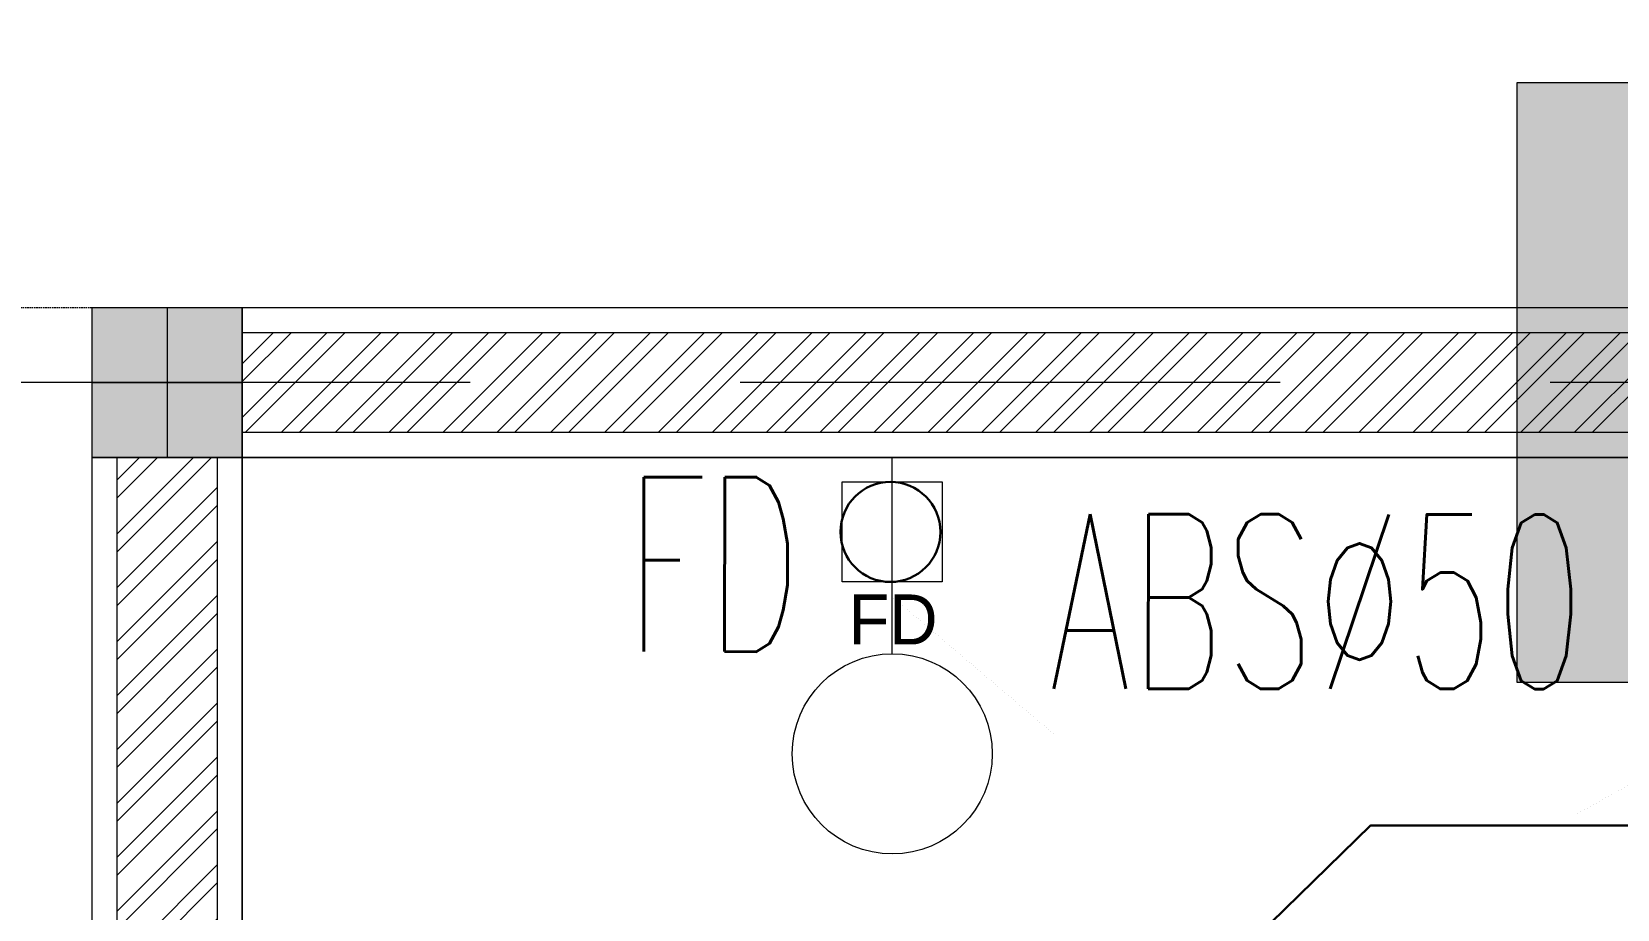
# Model space of a CAD drawing. Header units: millimetres. Extents: x -280308 to 6402717, y -14 to 2073074.
# Drawn here: x 20522 to 22108, y 492347 to 493224 of the extents above; entities that cross this region are included whole.
import ezdxf
from ezdxf.enums import TextEntityAlignment as Align

# ---------------------------------------------------------------- set-up
doc = ezdxf.new("R2010")
doc.units = ezdxf.units.MM
for name, pattern in [('ACAD_ISO08W100', [36, 24, -3, 6, -3]), ('DASHED2', [0.375, 0.25, -0.125]), ('Default', [0])]:
    doc.linetypes.add(name, pattern=pattern)
doc.layers.get('0').update_dxf_attribs({"lineweight": 0})
for name, color, linetype, lineweight, true_color in [('-P-ABK', 7, 'Continuous', 30, 0x05ffff), ('-P-AK', 7, 'Continuous', 30, 0xff0a0a), ('A-FILL-1', 7, 'Continuous', 0, 0x454545), ('P-AKT', 7, 'Continuous', 30, 0xfe0101)]:
    doc.layers.add(name, color=color, linetype=linetype, lineweight=lineweight, true_color=true_color)
for name, color, linetype, lineweight in [('A-ALINE-1', 91, 'Continuous', 20), ('A-ALINE-3', 111, 'Continuous', 15), ('A-ALINE-6', 117, 'Continuous', 9), ('A-ANNOTATION', 144, 'Continuous', 0), ('A-FURN-EQPM', 177, 'Continuous', 0), ('ARSIR', 251, 'Continuous', 0), ('Struktur', 80, 'Continuous', 20)]:
    doc.layers.add(name, color=color, linetype=linetype, lineweight=lineweight)
doc.layers.add('A-TEXT', color=254, linetype='Continuous')
doc.layers.add('Teks-PL', color=7, linetype='Default', true_color=0xff0a0a)
doc.styles.add('Annotative', font='arial.ttf', dxfattribs={"height": 1.25})
doc.styles.add('RS', font='ROMANS.SHX', dxfattribs={"width": 0.8})
doc.styles.get("Standard").update_dxf_attribs({"font": 'arial.ttf'})

# ---------------------------------------------------------------- blocks, each defined once
blk = doc.blocks.new('A$Ccf87384a')
blk.add_wipeout([(-75, 74.99999999999909), (75.00000000002728, 74.99999999999909), (75.00000000002728, -75), (-75, -75)])
blk.add_wipeout([(-74.99999999999818, -74.99999999999974), (-74.99999999999818, 75.00000000000753), (75, 75.00000000000756), (75, -74.99999999999972)])
at = {"layer": 'A-FILL-1', "ltscale": 0.25}
h = blk.add_hatch(color=256, dxfattribs=at)
h.dxf.hatch_style = 1
h.paths.add_polyline_path([(-75, -75), (-75, 75), (75, 75), (75, -75)])
at = {"layer": 'A-ALINE-1'}
blk.add_lwpolyline([(-75, -75), (-75, 75), (75, 75), (75, -75)], close=True, dxfattribs=at)
at = {"layer": 'A-FILL-1', "ltscale": 0.25}
for p, q in [((0, 75), (0, -75)), ((-75, 0), (75, 0))]:
    blk.add_line(p, q, dxfattribs=at)
blk = doc.blocks.new('A$C286adef0')
at = {"layer": 'A-FILL-1', "ltscale": 0.25}
h = blk.add_hatch(dxfattribs=at)
h.set_pattern_fill('ANSI32', color=256, scale=4, angle=180)
h.set_pattern_definition([(225, (171300.9792370658, -38689.12035217666), (26.94076836320746, -26.94076836320746), []), (225, (171283.0187170658, -38689.12035217666), (26.94076836320746, -26.94076836320746), [])])
h.paths.add_polyline_path([(66622.79650776752, -8946.958887229557), (66622.79650776752, -7646.958887229906), (66722.79650776752, -7646.958887229906), (66722.79650776752, -8946.958887229557)])
at = {"layer": 'A-ALINE-3', "linetype": 'Continuous'}
blk.add_lwpolyline([(66622.79650776752, -8946.958887229557), (66622.79650776752, -7646.958887229906), (66722.79650776752, -7646.958887229906), (66722.79650776752, -8946.958887229557)], close=True, dxfattribs=at)
at = {"layer": 'A-ALINE-6'}
blk.add_lwpolyline([(66597.79650776752, -8946.958887229557), (66597.79650776752, -7646.958887229906), (66747.79650776752, -7646.958887229906), (66747.79650776752, -8946.958887229557)], close=True, dxfattribs=at)
at = {"ltscale": 0.25}
blk.add_blockref('A$Ccf87384a', (66672.79650776752, -7571.958887229906), dxfattribs=at)
at = {"layer": 'A-FILL-1', "ltscale": 0.25}
h = blk.add_hatch(dxfattribs=at)
h.set_pattern_fill('ANSI32', color=256, scale=4, angle=180)
h.set_pattern_definition([(225, (-254914.1514240426, -224008.789508829), (26.94076836320746, -26.94076836320747), []), (225, (-254932.1119440427, -224008.789508829), (26.94076836320746, -26.94076836320747), [])])
h.paths.add_polyline_path([(66747.79650776752, -7521.958887229906), (68247.79650776752, -7521.958887229906), (68247.79650776752, -7621.958887229906), (66747.79650776752, -7621.958887229906)])
at = {"color": 0, "linetype": 'DASHED2', "lineweight": -2, "ltscale": 6}
blk.add_lwpolyline([(68247.79650776752, -4621.958887229674), (65047.79650776752, -4621.958887229674), (65047.79650776752, -7496.958887229906), (68247.79650776752, -7496.958887229906)], close=True, dxfattribs=at)
at = {"layer": 'A-ALINE-3', "linetype": 'Continuous'}
blk.add_lwpolyline([(66747.79650776752, -7521.958887229906), (68247.79650776752, -7521.958887229906), (68247.79650776752, -7621.958887229906), (66747.79650776752, -7621.958887229906)], close=True, dxfattribs=at)
at = {"layer": 'A-ALINE-6'}
for points in [[(66747.79650776752, -7496.958887229906), (68247.79650776752, -7496.958887229906), (68247.79650776752, -7646.958887229906), (66747.79650776752, -7646.958887229906)], [(66747.79650776752, -7646.958887229906), (68247.79650776752, -7646.958887229906), (68247.79650776752, -9946.958887228102), (66747.79650776752, -9946.958887228102)]]:
    blk.add_lwpolyline(points, close=True, dxfattribs=at)
blk = doc.blocks.new('*U539')
at = {"layer": 'A-ANNOTATION', "linetype": 'ACAD_ISO08W100', "ltscale": 0.25}
blk.add_lwpolyline([(0, -7.641116442098833), (0, -228.3481600789117)], dxfattribs=at)
at = {"layer": 'A-TEXT'}
blk.add_attdef('N', text='', height=0.9, dxfattribs=at).set_placement((0, 2.75), align=Align.MIDDLE_CENTER)
blk = doc.blocks.new('A$Cf37525da')
at = {"color": 124, "xscale": -360.0000000000001, "yscale": 360.0000000000001, "zscale": 360.0000000000001, "rotation": 270}
blk.add_blockref('*U539', (4643.796520509466, -5900), dxfattribs=at)
blk = doc.blocks.new('A$C8aa274cb')
at = {"layer": 'A-FURN-EQPM', "linetype": 'ByBlock', "lineweight": -2, "ltscale": 0.25}
blk.add_line((-1199.999999999185, -6471.166456702515), (-1199.999999999185, -6275.000000000175), dxfattribs=at)
blk.add_lwpolyline([(-1249.999999999185, -6299.34759959887), (-1149.999999999185, -6299.34759959887), (-1149.999999999185, -6399.34759959887), (-1249.999999999185, -6399.34759959887)], close=True, dxfattribs=at)
blk.add_circle((-1199.999999999185, -6571.166456702515), 100, dxfattribs=at)
blk = doc.blocks.new('A$Ce8dd3f65')
at = {"layer": 'ARSIR', "linetype": 'ByBlock', "lineweight": -2, "ltscale": 0.25}
h = blk.add_hatch(color=256, dxfattribs=at)
h.dxf.hatch_style = 1
h.paths.add_polyline_path([(30100.00000000477, 3774.99999999709), (30500.00000000477, 3774.99999999709), (30500.00000000477, 4374.99999999709), (30100.00000000477, 4374.99999999709)])
h.paths.add_polyline_path([(30050.00000000477, 1875), (30550.00000000477, 1875), (30550.00000000477, 2375), (30050.00000000477, 2375)])
h.paths.add_polyline_path([(44800, 1874.99999999837), (45300, 1874.99999999837), (45300, 2374.99999999837), (44800, 2374.99999999837)])
h.paths.add_polyline_path([(39025.00000000477, 1875), (39525.00000000477, 1875), (39525.00000000477, 2375), (39025.00000000477, 2375)])
h.paths.add_polyline_path([(0, 20199.99999998859), (600, 20199.99999998859), (600, 19599.99999998859), (0, 19599.99999998859)])
h.paths.add_polyline_path([(0, 600), (600, 600), (600, 0), (0, 0)])
h.paths.add_polyline_path([(0, 14300.0292188233), (600, 14300.0292188233), (600, 13700.0292188233), (0, 13700.0292188233)])
h.paths.add_polyline_path([(0, 5899.970781165292), (600, 5899.970781165292), (600, 6499.970781165292), (0, 6499.970781165292)])
h.paths.add_polyline_path([(4025.00000000163, 20174.99999998859), (4575.00000000163, 20174.99999998859), (4575.00000000163, 19624.99999998859), (4025.00000000163, 19624.99999998859)])
h.paths.add_polyline_path([(3999.99999999837, 14300.0292188233), (4599.99999999837, 14300.0292188233), (4599.99999999837, 13700.0292188233), (3999.99999999837, 13700.0292188233)])
h.paths.add_polyline_path([(4025.00000000163, 25), (4575.00000000163, 25), (4575.00000000163, 575), (4025.00000000163, 575)])
h.paths.add_polyline_path([(3999.99999999837, 5899.970781165292), (4599.99999999837, 5899.970781165292), (4599.99999999837, 6499.970781165292), (3999.99999999837, 6499.970781165292)])
h.paths.add_polyline_path([(9025.00000000163, 20174.99999998859), (9575.00000000163, 20174.99999998859), (9575.00000000163, 19624.99999998859), (9025.00000000163, 19624.99999998859)])
h.paths.add_polyline_path([(8999.99999999837, 14300.0292188233), (9599.99999999837, 14300.0292188233), (9599.99999999837, 13700.0292188233), (8999.99999999837, 13700.0292188233)])
h.paths.add_polyline_path([(9025.00000000163, 25), (9575.00000000163, 25), (9575.00000000163, 575), (9025.00000000163, 575)])
h.paths.add_polyline_path([(8999.99999999837, 5899.970781165292), (9599.99999999837, 5899.970781165292), (9599.99999999837, 6499.970781165292), (8999.99999999837, 6499.970781165292)])
h.paths.add_polyline_path([(15025.00000000326, 20174.99999998859), (15575.00000000326, 20174.99999998859), (15575.00000000326, 19624.99999998859), (15025.00000000326, 19624.99999998859)])
h.paths.add_polyline_path([(15000, 14300.0292188233), (15600, 14300.0292188233), (15600, 13700.0292188233), (15000, 13700.0292188233)])
h.paths.add_polyline_path([(15025.00000000326, 25), (15575.00000000326, 25), (15575.00000000326, 575), (15025.00000000326, 575)])
h.paths.add_polyline_path([(15000, 5899.970781165292), (15600, 5899.970781165292), (15600, 6499.970781165292), (15000, 6499.970781165292)])
h.paths.add_polyline_path([(21025.00000000326, 20174.99999998859), (21575.00000000326, 20174.99999998859), (21575.00000000326, 19624.99999998859), (21025.00000000326, 19624.99999998859)])
h.paths.add_polyline_path([(21000, 14300.0292188233), (21600, 14300.0292188233), (21600, 13700.0292188233), (21000, 13700.0292188233)])
h.paths.add_polyline_path([(21025.00000000326, 25), (21575.00000000326, 25), (21575.00000000326, 575), (21025.00000000326, 575)])
h.paths.add_polyline_path([(21000, 5899.970781165292), (21600, 5899.970781165292), (21600, 6499.970781165292), (21000, 6499.970781165292)])
h.paths.add_polyline_path([(27025.00000000326, 20174.99999999022), (27575.00000000326, 20174.99999999022), (27575.00000000326, 19624.99999999022), (27025.00000000326, 19624.99999999022)])
h.paths.add_polyline_path([(27000, 14300.02921882493), (27600, 14300.02921882493), (27600, 13700.02921882493), (27000, 13700.02921882493)])
h.paths.add_polyline_path([(27025.00000000326, 25.00000000162981), (27575.00000000326, 25.00000000162981), (27575.00000000326, 575.0000000016298), (27025.00000000326, 575.0000000016298)])
h.paths.add_polyline_path([(27000, 5899.970781166921), (27600, 5899.970781166921), (27600, 6499.970781166921), (27000, 6499.970781166921)])
h.paths.add_polyline_path([(33025.00000000326, 20174.99999999022), (33575.00000000326, 20174.99999999022), (33575.00000000326, 19624.99999999022), (33025.00000000326, 19624.99999999022)])
h.paths.add_polyline_path([(33000, 14300.02921882493), (33600, 14300.02921882493), (33600, 13700.02921882493), (33000, 13700.02921882493)])
h.paths.add_polyline_path([(33025.00000000326, 25.00000000162981), (33575.00000000326, 25.00000000162981), (33575.00000000326, 575.0000000016298), (33025.00000000326, 575.0000000016298)])
h.paths.add_polyline_path([(33000, 5899.970781166921), (33600, 5899.970781166921), (33600, 6499.970781166921), (33000, 6499.970781166921)])
h.paths.add_polyline_path([(39025.00000000326, 20174.99999998859), (39575.00000000326, 20174.99999998859), (39575.00000000326, 19624.99999998859), (39025.00000000326, 19624.99999998859)])
h.paths.add_polyline_path([(39000, 14300.0292188233), (39600, 14300.0292188233), (39600, 13700.0292188233), (39000, 13700.0292188233)])
h.paths.add_polyline_path([(39025.00000000326, 25), (39575.00000000326, 25), (39575.00000000326, 575), (39025.00000000326, 575)])
h.paths.add_polyline_path([(39000, 5899.970781165292), (39600, 5899.970781165292), (39600, 6499.970781165292), (39000, 6499.970781165292)])
h.paths.add_polyline_path([(44775.00000000489, 20174.99999999022), (45325.00000000489, 20174.99999999022), (45325.00000000489, 19624.99999999022), (44775.00000000489, 19624.99999999022)])
h.paths.add_polyline_path([(44750, 14300.02921882493), (45350, 14300.02921882493), (45350, 13700.02921882493), (44750, 13700.02921882493)])
h.paths.add_polyline_path([(44775.00000000489, 25.00000000162981), (45325.00000000489, 25.00000000162981), (45325.00000000489, 575.0000000016298), (44775.00000000489, 575.0000000016298)])
h.paths.add_polyline_path([(44775.00000000326, 5899.970781166921), (45375.00000000326, 5899.970781166921), (45375.00000000326, 6499.970781166921), (44775.00000000326, 6499.970781166921)])
h.paths.add_polyline_path([(49775.00000000489, 20174.99999998696), (50325.00000000489, 20174.99999998696), (50325.00000000489, 19624.99999998696), (49775.00000000489, 19624.99999998696)])
h.paths.add_polyline_path([(49750, 14300.02921882167), (50350, 14300.02921882167), (50350, 13700.02921882167), (49750, 13700.02921882167)])
h.paths.add_polyline_path([(49775.00000000489, 24.99999999837019), (50325.00000000489, 24.99999999837019), (50325.00000000489, 574.9999999983702), (49775.00000000489, 574.9999999983702)])
h.paths.add_polyline_path([(49750, 5899.970781163662), (50350, 5899.970781163662), (50350, 6499.970781163662), (49750, 6499.970781163662)])
h.paths.add_polyline_path([(53775.00000000489, 20174.99999998696), (54325.00000000489, 20174.99999998696), (54325.00000000489, 19624.99999998696), (53775.00000000489, 19624.99999998696)])
h.paths.add_polyline_path([(53750, 14300.02921882167), (54350, 14300.02921882167), (54350, 13700.02921882167), (53750, 13700.02921882167)])
h.paths.add_polyline_path([(53775.00000000489, 24.99999999837019), (54325.00000000489, 24.99999999837019), (54325.00000000489, 574.9999999983702), (53775.00000000489, 574.9999999983702)])
h.paths.add_polyline_path([(53750, 5899.970781163604), (54350, 5899.970781163604), (54350, 6499.970781163604), (53750, 6499.970781163604)])
h.paths.add_polyline_path([(45300, 3774.99999999709), (45300, 4174.99999999709), (44800, 4174.99999999709), (44800, 3774.99999999709)])
h.paths.add_polyline_path([(39550, 3774.999999998719), (39550, 4174.999999998719), (39050, 4174.999999998719), (39050, 3774.999999998719)])
h.paths.add_polyline_path([(27075.00000000466, 3925), (27475.00000000466, 3925), (27475.00000000466, 4425), (27075.00000000466, 4425)])
h.paths.add_polyline_path([(13300.00000000483, 16649.99999999674), (13700.00000000483, 16649.99999999674), (13700.00000000483, 17149.99999999674), (13300.00000000483, 17149.99999999674)])
h.paths.add_polyline_path([(13300.00000000483, 19649.99999999674), (13700.00000000483, 19649.99999999674), (13700.00000000483, 20149.99999999674), (13300.00000000483, 20149.99999999674)])
h.paths.add_polyline_path([(30050.00000000477, 49.99999999947613), (30550.00000000477, 49.99999999947613), (30550.00000000477, 549.9999999994761), (30050.00000000477, 549.9999999994761)])
at = {"layer": 'Struktur', "color": 0, "linetype": 'ByBlock', "lineweight": -2, "ltscale": 0.25}
blk.add_lwpolyline([(53750, 14300.02921882167), (54350, 14300.02921882167), (54350, 13700.02921882167), (53750, 13700.02921882167)], close=True, dxfattribs=at)
blk = doc.blocks.new('3')
at = {"ltscale": 0.25}
blk.add_blockref('A$C286adef0', (-46014.89645974222, 500445.222608266), dxfattribs=at)
blk.add_blockref('A$Cf37525da', (22307.88495977869, 498773.2637210363), dxfattribs=at)
at = {"layer": 'A-FURN-EQPM', "ltscale": 0.25}
blk.add_blockref('A$C8aa274cb', (22582.90004802367, 499073.2637210363), dxfattribs=at)
at = {"layer": 'Struktur', "ltscale": 0.25}
blk.add_blockref('A$Ce8dd3f65', (-31742.09995197633, 478873.2637210477), dxfattribs=at)
at = {"layer": 'A-TEXT', "ltscale": 0.25, "insert": (21272.21857033571, 492661.4463355018), "char_height": 50, "attachment_point": 1, "style": 'Annotative'}
blk.add_mtext_dynamic_manual_height_columns('\\pxqc;{\\fCentury Gothic|b0|i0|c0|p34;FD}', width=222.957961447285, gutter_width=1670.625, heights=[0], dxfattribs=at)

msp = doc.modelspace()

# ---------------------------------------------------------------- block references
msp.add_blockref('3', (0, 0))

# ---------------------------------------------------------------- next in the draw order: linework, layer by layer
at = {"layer": '-P-ABK', "linetype": 'DASHED2', "ltscale": 5, "const_width": 0.03, "flags": 128}
for points in [[(21382.90004802449, 492723.9161214374), (21382.90004802449, 492659.0467755944), (21545.5108509126, 492521.0183382444), (22683.58604104881, 492521.0183382444)], [(22066.55782114516, 490848.2637210378), (22066.55782114516, 492441.5901762284), (22210.17128621478, 492521.0183382444)]]:
    msp.add_lwpolyline(points, dxfattribs=at)
at = {"layer": '-P-AK'}
msp.add_circle((21381.09342106251, 492723.9161214374), 49.99999999862967, dxfattribs=at)
at = {"layer": 'P-AKT', "linetype": 'Continuous', "flags": 128}
msp.add_lwpolyline([(21732.9000480253, 491915.5371396334), (21732.9000480253, 492305.0568419928), (21861.21405395184, 492430.4836959457), (22698.52467841533, 492430.4836959457)], dxfattribs=at)

# ---------------------------------------------------------------- next in the draw order: texts
at = {"layer": 'Teks-PL', "extrusion": (3.681455034534408e-05, 0.05233594329475825, 0.998629534754574), "style": 'RS', "width": 0.5999999999999992}
for s, p in [('FD', (-20769.89740187986, -491943.944574728, 25781.68966690069)), ('ABS%%C50', (-21193.60493496648, -491907.1937793227, 25779.76363932662))]:
    msp.add_text(s, height=174.72, rotation=179.9999626861338, dxfattribs=at).set_placement(p)

doc.saveas('drawing.dxf')
